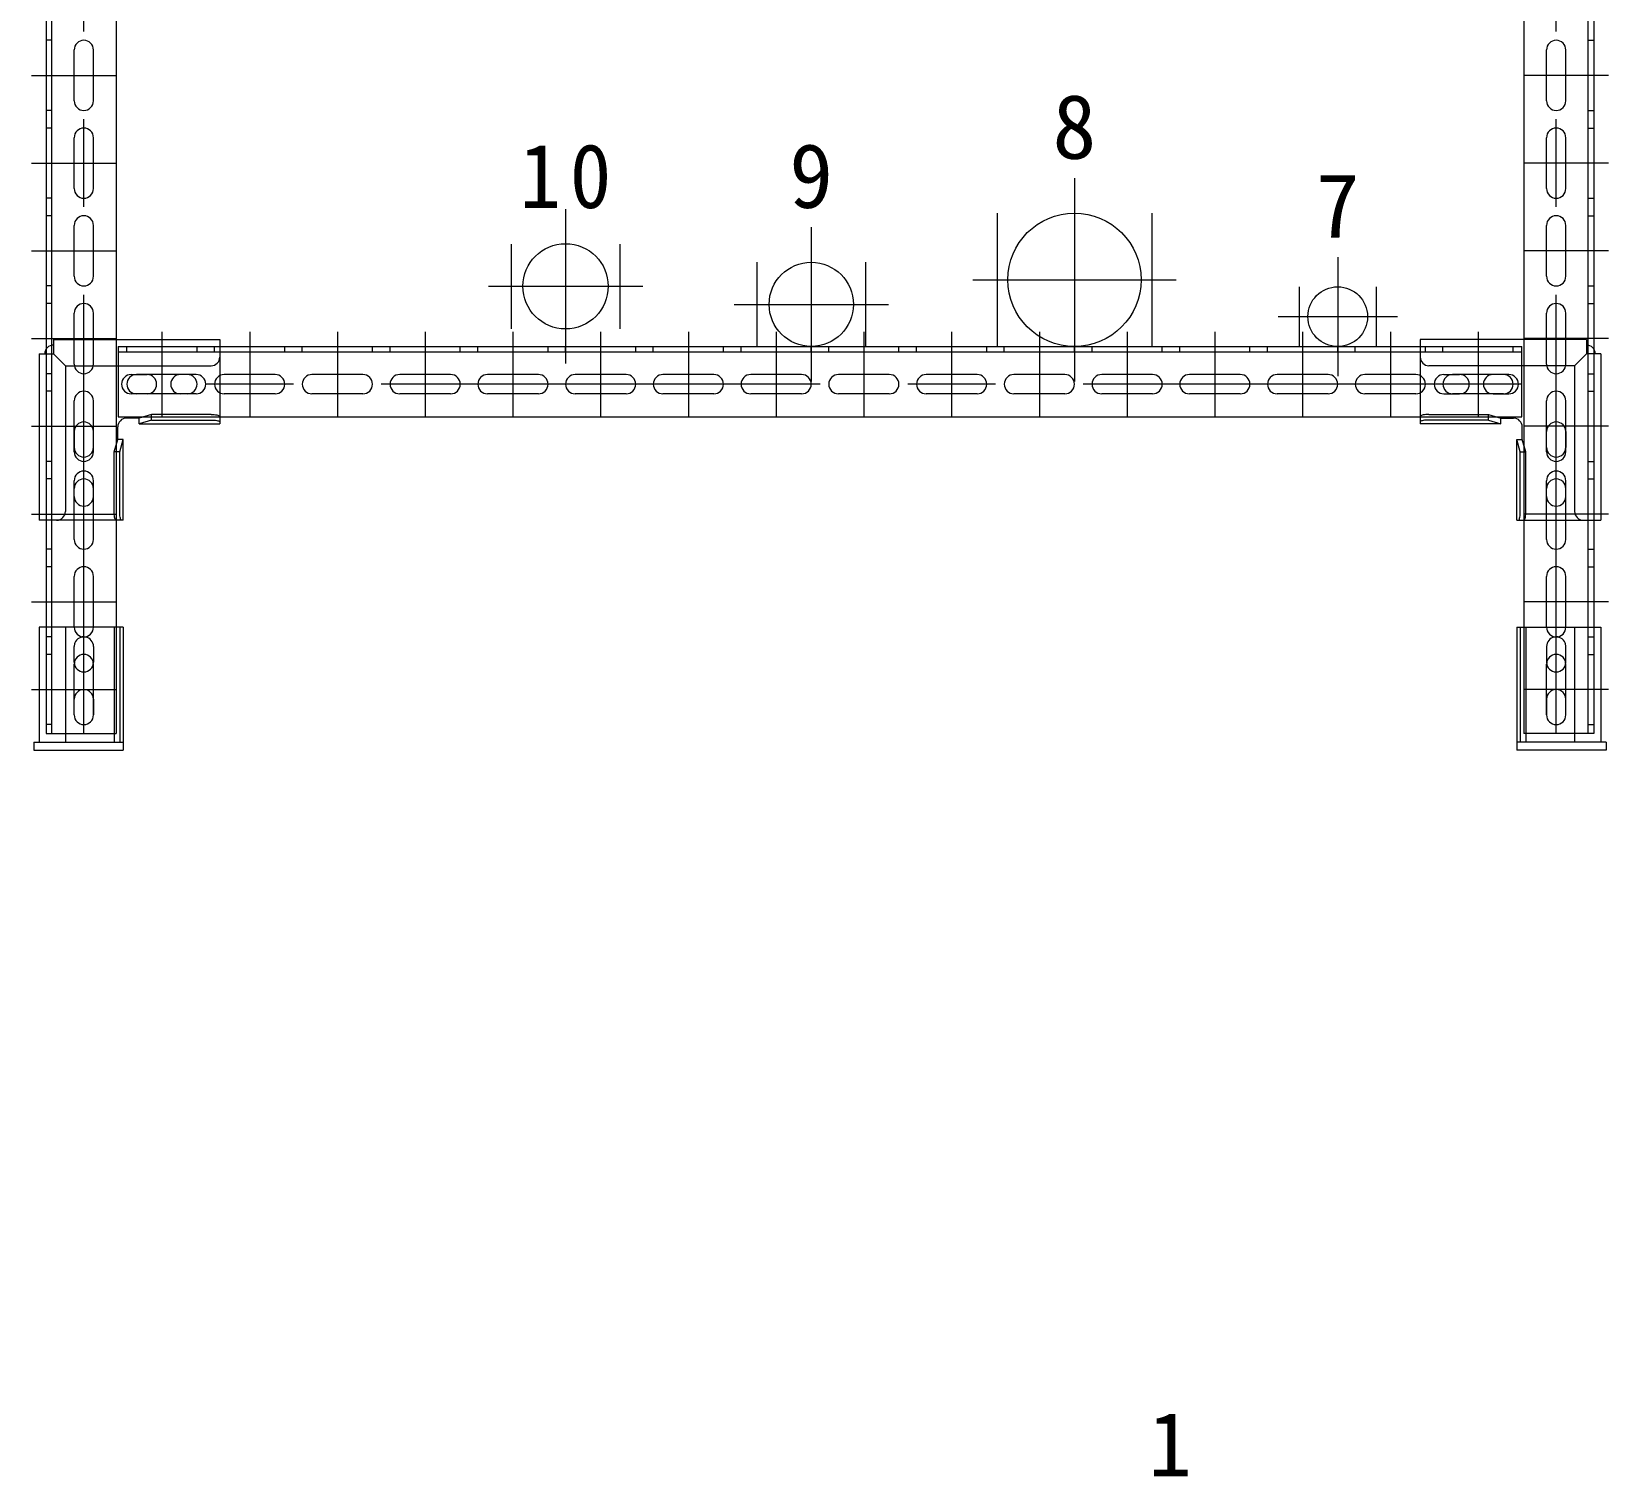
# Model space of a CAD drawing. Units: millimetres at full size, sheet at 1:50. Extents: x -29943 to 12787, y -4404 to 10657.
# Drawn here: x -1736 to -838, y 236 to 1060 of the extents above; entities that cross this region are included whole.
import ezdxf
from ezdxf.enums import TextEntityAlignment as Align

# ---------------------------------------------------------------- set-up
doc = ezdxf.new("R2010")
doc.units = ezdxf.units.MM
doc.header["$LTSCALE"] = 50
doc.linetypes.add('CHAIN1', pattern=[8, 5, -1, 1, -1])
for name, color, linetype, lineweight in [('0-0_マルチ横', 3, 'Continuous', 9), ('0-1_接続金具', 7, 'Continuous', 18), ('0-3_マルチ縦', 3, 'Continuous', 9), ('0-F_文字', 7, 'Continuous', 9), ('1-6_7\u3000LPG供給配管', 3, 'Continuous', 9), ('1-7_8\u3000脱水ろ液移送配管', 7, 'Continuous', 9), ('1-8_9\u3000ろ布洗浄水移送配管', 7, 'Continuous', 9), ('1-9_10\u3000スチームドレン配管', 7, 'Continuous', 9)]:
    doc.layers.add(name, color=color, linetype=linetype, lineweight=lineweight)
doc.styles.add('ＭＳ ゴシック', font='')
doc.styles.get('ＭＳ ゴシック').set_extended_font_data('MS Gothic')

msp = doc.modelspace()

# ---------------------------------------------------------------- linework, layer by layer
at = {"layer": '0-0_マルチ横', "color": 4, "linetype": 'CHAIN1'}
for p, q in [((-1662.07, 888.76), (-1662.07, 840.46)), ((-1612.07, 888.76), (-1612.07, 840.46)), ((-1562.07, 888.76), (-1562.07, 840.46)), ((-1512.07, 888.76), (-1512.07, 840.46)), ((-1462.07, 888.76), (-1462.07, 840.46)), ((-1412.07, 888.76), (-1412.07, 840.46)), ((-1362.07, 888.76), (-1362.07, 840.46)), ((-1312.07, 888.76), (-1312.07, 840.46)), ((-1262.07, 888.76), (-1262.07, 840.46)), ((-1212.07, 888.76), (-1212.07, 840.46)), ((-1162.07, 888.76), (-1162.07, 840.46)), ((-1112.07, 888.76), (-1112.07, 840.46)), ((-1062.07, 888.76), (-1062.07, 840.46)), ((-1012.07, 888.76), (-1012.07, 840.46)), ((-962.07, 888.76), (-962.07, 840.46)), ((-912.07, 888.76), (-912.07, 840.46)), ((-887.07, 858.96), (-1687.07, 858.96))]:
    msp.add_line(p, q, dxfattribs=at)
at = {"layer": '0-0_マルチ横'}
for p, q in [((-1687.07, 880.46), (-1687.07, 840.46)), ((-1687.07, 880.46), (-887.07, 880.46)), ((-887.07, 877.26), (-1687.07, 877.26)), ((-1682.07, 877.26), (-1682.07, 880.46)), ((-1642.07, 877.26), (-1642.07, 880.46)), ((-1632.07, 877.26), (-1632.07, 880.46)), ((-1592.07, 877.26), (-1592.07, 880.46)), ((-1582.07, 877.26), (-1582.07, 880.46)), ((-1542.07, 877.26), (-1542.07, 880.46)), ((-1532.07, 877.26), (-1532.07, 880.46)), ((-1492.07, 877.26), (-1492.07, 880.46)), ((-1482.07, 877.26), (-1482.07, 880.46)), ((-1442.07, 877.26), (-1442.07, 880.46)), ((-1432.07, 877.26), (-1432.07, 880.46)), ((-1392.07, 877.26), (-1392.07, 880.46)), ((-1382.07, 877.26), (-1382.07, 880.46)), ((-1342.07, 877.26), (-1342.07, 880.46)), ((-1332.07, 877.26), (-1332.07, 880.46)), ((-1292.07, 877.26), (-1292.07, 880.46)), ((-1282.07, 877.26), (-1282.07, 880.46)), ((-1242.07, 877.26), (-1242.07, 880.46)), ((-1232.07, 877.26), (-1232.07, 880.46)), ((-1192.07, 877.26), (-1192.07, 880.46)), ((-1182.07, 877.26), (-1182.07, 880.46)), ((-1142.07, 877.26), (-1142.07, 880.46)), ((-1132.07, 877.26), (-1132.07, 880.46)), ((-1092.07, 877.26), (-1092.07, 880.46)), ((-1082.07, 877.26), (-1082.07, 880.46)), ((-1042.07, 877.26), (-1042.07, 880.46)), ((-1032.07, 877.26), (-1032.07, 880.46)), ((-992.07, 877.26), (-992.07, 880.46)), ((-982.07, 877.26), (-982.07, 880.46)), ((-942.07, 877.26), (-942.07, 880.46)), ((-932.07, 877.26), (-932.07, 880.46)), ((-892.07, 877.26), (-892.07, 880.46)), ((-887.07, 840.46), (-887.07, 880.46)), ((-1647.57, 864.46), (-1676.57, 864.46)), ((-1597.57, 864.46), (-1626.57, 864.46)), ((-1547.57, 864.46), (-1576.57, 864.46)), ((-1497.57, 864.46), (-1526.57, 864.46)), ((-1447.57, 864.46), (-1476.57, 864.46)), ((-1397.57, 864.46), (-1426.57, 864.46)), ((-1347.57, 864.46), (-1376.57, 864.46)), ((-1297.57, 864.46), (-1326.57, 864.46)), ((-1247.57, 864.46), (-1276.57, 864.46)), ((-1197.57, 864.46), (-1226.57, 864.46)), ((-1147.57, 864.46), (-1176.57, 864.46)), ((-1097.57, 864.46), (-1126.57, 864.46)), ((-1047.57, 864.46), (-1076.57, 864.46)), ((-997.57, 864.46), (-1026.57, 864.46)), ((-947.57, 864.46), (-976.57, 864.46)), ((-897.57, 864.46), (-926.57, 864.46)), ((-1647.57, 853.46), (-1676.57, 853.46)), ((-1597.57, 853.46), (-1626.57, 853.46)), ((-1547.57, 853.46), (-1576.57, 853.46)), ((-1497.57, 853.46), (-1526.57, 853.46)), ((-1447.57, 853.46), (-1476.57, 853.46)), ((-1397.57, 853.46), (-1426.57, 853.46)), ((-1347.57, 853.46), (-1376.57, 853.46)), ((-1297.57, 853.46), (-1326.57, 853.46)), ((-1247.57, 853.46), (-1276.57, 853.46)), ((-1197.57, 853.46), (-1226.57, 853.46)), ((-1147.57, 853.46), (-1176.57, 853.46)), ((-1097.57, 853.46), (-1126.57, 853.46)), ((-1047.57, 853.46), (-1076.57, 853.46)), ((-997.57, 853.46), (-1026.57, 853.46)), ((-947.57, 853.46), (-976.57, 853.46)), ((-897.57, 853.46), (-926.57, 853.46)), ((-1687.07, 840.46), (-887.07, 840.46))]:
    msp.add_line(p, q, dxfattribs=at)
for centre, start, end in [((-1676.57, 858.96), 90, 270), ((-1647.57, 858.96), 270, 90), ((-1626.57, 858.96), 90, 270), ((-1597.57, 858.96), 270, 90), ((-1576.57, 858.96), 90, 270), ((-1547.57, 858.96), 270, 90), ((-1526.57, 858.96), 90, 270), ((-1497.57, 858.96), 270, 90), ((-1476.57, 858.96), 90, 270), ((-1447.57, 858.96), 270, 90), ((-1426.57, 858.96), 90, 270), ((-1397.57, 858.96), 270, 90), ((-1376.57, 858.96), 90, 270), ((-1347.57, 858.96), 270, 90), ((-1326.57, 858.96), 90, 270), ((-1297.57, 858.96), 270, 90), ((-1276.57, 858.96), 90, 270), ((-1247.57, 858.96), 270, 90), ((-1226.57, 858.96), 90, 270), ((-1197.57, 858.96), 270, 90), ((-1176.57, 858.96), 90, 270), ((-1147.57, 858.96), 270, 90), ((-1126.57, 858.96), 90, 270), ((-1097.57, 858.96), 270, 90), ((-1076.57, 858.96), 90, 270), ((-1047.57, 858.96), 270, 90), ((-1026.57, 858.96), 90, 270), ((-997.57, 858.96), 270, 90), ((-976.57, 858.96), 90, 270), ((-947.57, 858.96), 270, 90), ((-926.57, 858.96), 90, 270), ((-897.57, 858.96), 270, 90)]:
    msp.add_arc(centre, 5.5, start, end, dxfattribs=at)
at = {"layer": '0-1_接続金具'}
for p, q in [((-1723.82, 884.46), (-1629.07, 884.46)), ((-1723.82, 884.46), (-1723.82, 876.21)), ((-1629.07, 884.46), (-1629.07, 836.46)), ((-850.32, 884.46), (-945.07, 884.46)), ((-945.07, 884.46), (-945.07, 836.46)), ((-850.32, 884.46), (-850.32, 876.21)), ((-1732.07, 876.21), (-1732.07, 781.46)), ((-1732.07, 876.21), (-1723.82, 876.21)), ((-1723.82, 876.21), (-1717.07, 869.46)), ((-850.32, 876.21), (-857.07, 869.46)), ((-842.07, 876.21), (-850.32, 876.21)), ((-842.07, 876.21), (-842.07, 781.46)), ((-1717.07, 869.46), (-1717.07, 786.46)), ((-1717.07, 869.46), (-1634.07, 869.46)), ((-1679.57, 864.46), (-1670.57, 864.46)), ((-1642.57, 864.46), (-1651.57, 864.46)), ((-857.07, 869.46), (-940.07, 869.46)), ((-931.57, 864.46), (-922.57, 864.46)), ((-894.57, 864.46), (-903.57, 864.46)), ((-857.07, 869.46), (-857.07, 786.46)), ((-1670.57, 853.46), (-1679.57, 853.46)), ((-1642.57, 853.46), (-1651.57, 853.46)), ((-931.57, 853.46), (-922.57, 853.46)), ((-903.57, 853.46), (-894.57, 853.46)), ((-1675.07, 839.62), (-1682.22, 839.62)), ((-1668, 841.67), (-1675.07, 839.62)), ((-1675.07, 836.46), (-1675.07, 839.62)), ((-1668, 838.52), (-1675.07, 836.46)), ((-1675.07, 836.46), (-1629.07, 836.46)), ((-1668, 838.52), (-1668, 841.67)), ((-1634.07, 841.67), (-1668, 841.67)), ((-1668, 838.52), (-1634.07, 838.52)), ((-899.07, 836.46), (-945.07, 836.46)), ((-940.07, 841.67), (-906.14, 841.67)), ((-906.14, 838.52), (-940.07, 838.52)), ((-906.14, 841.67), (-899.07, 839.62)), ((-906.14, 838.52), (-906.14, 841.67)), ((-906.14, 838.52), (-899.07, 836.46)), ((-899.07, 839.62), (-891.92, 839.62)), ((-899.07, 836.46), (-899.07, 839.62)), ((-1712.07, 831.96), (-1712.07, 822.96)), ((-1701.07, 822.96), (-1701.07, 831.96)), ((-1689.28, 820.39), (-1687.22, 827.46)), ((-1687.22, 827.46), (-1687.22, 834.62)), ((-1684.07, 827.46), (-1687.22, 827.46)), ((-1686.13, 820.39), (-1684.07, 827.46)), ((-1684.07, 781.46), (-1684.07, 827.46)), ((-888.01, 820.39), (-890.07, 827.46)), ((-890.07, 781.46), (-890.07, 827.46)), ((-890.07, 827.46), (-886.92, 827.46)), ((-886.92, 827.46), (-886.92, 834.62)), ((-884.86, 820.39), (-886.92, 827.46)), ((-873.07, 822.96), (-873.07, 831.96)), ((-862.07, 831.96), (-862.07, 822.96)), ((-1686.13, 820.39), (-1689.28, 820.39)), ((-1689.28, 786.46), (-1689.28, 820.39)), ((-1686.13, 786.46), (-1686.13, 820.39)), ((-888.01, 820.39), (-884.86, 820.39)), ((-888.01, 786.46), (-888.01, 820.39)), ((-884.86, 786.46), (-884.86, 820.39)), ((-1712.07, 794.96), (-1712.07, 803.96)), ((-1701.07, 794.96), (-1701.07, 803.96)), ((-873.07, 794.96), (-873.07, 803.96)), ((-862.07, 794.96), (-862.07, 803.96)), ((-1684.07, 781.46), (-1732.07, 781.46)), ((-890.07, 781.46), (-842.07, 781.46)), ((-1684.07, 720.46), (-1732.07, 720.46)), ((-1732.07, 720.46), (-1732.07, 654.96)), ((-1717.07, 720.46), (-1717.07, 654.96)), ((-1689.24, 720.46), (-1689.24, 654.96)), ((-1686.09, 720.46), (-1686.09, 654.96)), ((-1684.07, 720.46), (-1684.07, 650.46)), ((-890.07, 720.46), (-842.07, 720.46)), ((-890.07, 720.46), (-890.07, 650.46)), ((-888.05, 720.46), (-888.05, 654.96)), ((-884.9, 720.46), (-884.9, 654.96)), ((-857.07, 720.46), (-857.07, 654.96)), ((-842.07, 720.46), (-842.07, 654.96)), ((-1712.07, 700.46), (-1712.07, 709.46)), ((-1701.07, 709.46), (-1701.07, 700.46)), ((-873.07, 709.46), (-873.07, 700.46)), ((-862.07, 700.46), (-862.07, 709.46)), ((-1712.07, 670.46), (-1712.07, 679.46)), ((-1701.07, 679.46), (-1701.07, 670.46)), ((-873.07, 679.46), (-873.07, 670.46)), ((-862.07, 670.46), (-862.07, 679.46)), ((-1735.07, 654.96), (-1684.07, 654.96)), ((-1735.07, 654.96), (-1735.07, 650.46)), ((-1735.07, 650.46), (-1684.07, 650.46)), ((-839.07, 654.96), (-890.07, 654.96)), ((-839.07, 650.46), (-890.07, 650.46)), ((-839.07, 654.96), (-839.07, 650.46))]:
    msp.add_line(p, q, dxfattribs=at)
for points in [[(-1634.07, 841.67), (-1633.2, 841.66), (-1632.36, 841.61), (-1631.57, 841.54), (-1630.86, 841.43), (-1630.24, 841.31), (-1629.74, 841.16), (-1629.37, 841), (-1629.15, 840.82), (-1629.07, 840.64)], [(-1634.07, 838.52), (-1633.2, 838.51), (-1632.36, 838.46), (-1631.57, 838.38), (-1630.86, 838.28), (-1630.24, 838.15), (-1629.74, 838.01), (-1629.37, 837.84), (-1629.15, 837.67), (-1629.07, 837.49)], [(-940.07, 841.67), (-940.94, 841.66), (-941.78, 841.61), (-942.57, 841.54), (-943.29, 841.43), (-943.9, 841.31), (-944.4, 841.16), (-944.77, 841), (-945, 840.82), (-945.07, 840.64)], [(-940.07, 838.52), (-940.94, 838.51), (-941.78, 838.46), (-942.57, 838.38), (-943.29, 838.28), (-943.9, 838.15), (-944.4, 838.01), (-944.77, 837.84), (-945, 837.67), (-945.07, 837.49)], [(-1688.25, 781.46), (-1688.43, 781.54), (-1688.6, 781.77), (-1688.77, 782.13), (-1688.91, 782.63), (-1689.04, 783.25), (-1689.14, 783.96), (-1689.22, 784.75), (-1689.26, 785.6), (-1689.28, 786.46)], [(-1685.1, 781.46), (-1685.28, 781.54), (-1685.45, 781.77), (-1685.61, 782.13), (-1685.76, 782.63), (-1685.89, 783.25), (-1685.99, 783.96), (-1686.07, 784.75), (-1686.11, 785.6), (-1686.13, 786.46)], [(-889.04, 781.46), (-888.86, 781.54), (-888.69, 781.77), (-888.53, 782.13), (-888.38, 782.63), (-888.26, 783.25), (-888.15, 783.96), (-888.08, 784.75), (-888.03, 785.6), (-888.01, 786.46)], [(-885.89, 781.46), (-885.71, 781.54), (-885.54, 781.77), (-885.38, 782.13), (-885.23, 782.63), (-885.1, 783.25), (-885, 783.96), (-884.92, 784.75), (-884.88, 785.6), (-884.86, 786.46)]]:
    msp.add_lwpolyline(points, dxfattribs=at)
for centre, radius, start, end in [((-1723.82, 876.21), 5.05, 90, 180), ((-850.32, 876.21), 5.05, 0, 90), ((-1634.07, 874.46), 5, 270, 0), ((-940.07, 874.46), 5, 180, 270), ((-1679.57, 858.96), 5.5, 90, 270), ((-1670.57, 858.96), 5.5, 270, 90), ((-1651.57, 858.96), 5.5, 90, 270), ((-1642.57, 858.96), 5.5, 270, 90), ((-931.57, 858.96), 5.5, 90, 270), ((-922.57, 858.96), 5.5, 270, 90), ((-903.57, 858.96), 5.5, 90, 270), ((-894.57, 858.96), 5.5, 270, 90), ((-1706.57, 831.96), 5.5, 0, 180), ((-1682.22, 834.62), 5, 90, 180), ((-891.92, 834.62), 5, 0, 90), ((-867.57, 831.96), 5.5, 0, 180), ((-1706.57, 822.96), 5.5, 180, 0), ((-867.57, 822.96), 5.5, 180, 0), ((-1706.57, 803.96), 5.5, 0, 180), ((-867.57, 803.96), 5.5, 0, 180), ((-1706.57, 794.96), 5.5, 180, 0), ((-867.57, 794.96), 5.5, 180, 0), ((-1722.07, 786.46), 5, 270, 0), ((-852.07, 786.46), 5, 180, 270), ((-1706.57, 709.46), 5.5, 158.00054, 180), ((-1706.57, 709.46), 5.5, 0, 158.00054), ((-867.57, 709.46), 5.5, 21.99946, 180), ((-867.57, 709.46), 5.5, 0, 21.99946), ((-1706.57, 700.46), 5.5, 180, 0), ((-867.57, 700.46), 5.5, 180, 0), ((-1706.57, 679.46), 5.5, 0, 180), ((-867.57, 679.46), 5.5, 0, 180), ((-1706.57, 670.46), 5.5, 180, 0), ((-867.57, 670.46), 5.5, 180, 0)]:
    msp.add_arc(centre, radius, start, end, dxfattribs=at)
at = {"layer": '0-3_マルチ縦', "color": 4, "linetype": 'CHAIN1'}
for p, q in [((-1706.57, 659.96), (-1706.57, 1659.96)), ((-867.57, 659.96), (-867.57, 1659.96)), ((-1736.37, 1034.96), (-1688.07, 1034.96)), ((-837.78, 1034.96), (-886.07, 1034.96)), ((-1736.37, 984.96), (-1688.07, 984.96)), ((-837.78, 984.96), (-886.07, 984.96)), ((-1736.37, 934.96), (-1688.07, 934.96)), ((-837.78, 934.96), (-886.07, 934.96)), ((-1736.37, 884.96), (-1688.07, 884.96)), ((-837.78, 884.96), (-886.07, 884.96)), ((-1736.37, 834.96), (-1688.07, 834.96)), ((-837.78, 834.96), (-886.07, 834.96)), ((-1736.37, 784.96), (-1688.07, 784.96)), ((-837.78, 784.96), (-886.07, 784.96)), ((-1736.37, 734.96), (-1688.07, 734.96)), ((-837.78, 734.96), (-886.07, 734.96)), ((-1736.37, 684.96), (-1688.07, 684.96)), ((-837.78, 684.96), (-886.07, 684.96))]:
    msp.add_line(p, q, dxfattribs=at)
at = {"layer": '0-3_マルチ縦'}
for p, q in [((-1728.07, 1609.96), (-1728.07, 659.96)), ((-1724.87, 659.96), (-1724.87, 1609.96)), ((-1688.07, 1609.96), (-1688.07, 659.96)), ((-886.07, 1609.96), (-886.07, 659.96)), ((-849.27, 659.96), (-849.27, 1609.96)), ((-846.07, 1609.96), (-846.07, 659.96)), ((-1724.87, 1054.96), (-1728.07, 1054.96)), ((-849.27, 1054.96), (-846.07, 1054.96)), ((-1712.07, 1020.46), (-1712.07, 1049.46)), ((-1701.07, 1020.46), (-1701.07, 1049.46)), ((-873.07, 1020.46), (-873.07, 1049.46)), ((-862.07, 1020.46), (-862.07, 1049.46)), ((-1724.87, 1014.96), (-1728.07, 1014.96)), ((-849.27, 1014.96), (-846.07, 1014.96)), ((-1724.87, 1004.96), (-1728.07, 1004.96)), ((-1712.07, 970.46), (-1712.07, 999.46)), ((-1701.07, 970.46), (-1701.07, 999.46)), ((-873.07, 970.46), (-873.07, 999.46)), ((-862.07, 970.46), (-862.07, 999.46)), ((-849.27, 1004.96), (-846.07, 1004.96)), ((-1724.87, 964.96), (-1728.07, 964.96)), ((-849.27, 964.96), (-846.07, 964.96)), ((-1724.87, 954.96), (-1728.07, 954.96)), ((-849.27, 954.96), (-846.07, 954.96)), ((-1712.07, 920.46), (-1712.07, 949.46)), ((-1701.07, 920.46), (-1701.07, 949.46)), ((-873.07, 920.46), (-873.07, 949.46)), ((-862.07, 920.46), (-862.07, 949.46)), ((-1724.87, 914.96), (-1728.07, 914.96)), ((-849.27, 914.96), (-846.07, 914.96)), ((-1724.87, 904.96), (-1728.07, 904.96)), ((-1712.07, 870.46), (-1712.07, 899.46)), ((-1701.07, 870.46), (-1701.07, 899.46)), ((-873.07, 870.46), (-873.07, 899.46)), ((-862.07, 870.46), (-862.07, 899.46)), ((-849.27, 904.96), (-846.07, 904.96)), ((-1724.87, 864.96), (-1728.07, 864.96)), ((-849.27, 864.96), (-846.07, 864.96)), ((-1724.87, 854.96), (-1728.07, 854.96)), ((-849.27, 854.96), (-846.07, 854.96)), ((-1712.07, 820.46), (-1712.07, 849.46)), ((-1701.07, 820.46), (-1701.07, 849.46)), ((-873.07, 820.46), (-873.07, 849.46)), ((-862.07, 820.46), (-862.07, 849.46)), ((-1724.87, 814.96), (-1728.07, 814.96)), ((-849.27, 814.96), (-846.07, 814.96)), ((-1724.87, 804.96), (-1728.07, 804.96)), ((-849.27, 804.96), (-846.07, 804.96)), ((-1712.07, 770.46), (-1712.07, 799.46)), ((-1701.07, 770.46), (-1701.07, 799.46)), ((-873.07, 770.46), (-873.07, 799.46)), ((-862.07, 770.46), (-862.07, 799.46)), ((-1724.87, 764.96), (-1728.07, 764.96)), ((-849.27, 764.96), (-846.07, 764.96)), ((-1724.87, 754.96), (-1728.07, 754.96)), ((-849.27, 754.96), (-846.07, 754.96)), ((-1712.07, 720.46), (-1712.07, 749.46)), ((-1701.07, 720.46), (-1701.07, 749.46)), ((-873.07, 720.46), (-873.07, 749.46)), ((-862.07, 720.46), (-862.07, 749.46)), ((-1724.87, 714.96), (-1728.07, 714.96)), ((-849.27, 714.96), (-846.07, 714.96)), ((-1724.87, 704.96), (-1728.07, 704.96)), ((-849.27, 704.96), (-846.07, 704.96)), ((-1712.07, 670.46), (-1712.07, 699.46)), ((-1701.07, 670.46), (-1701.07, 699.46)), ((-873.07, 670.46), (-873.07, 699.46)), ((-862.07, 670.46), (-862.07, 699.46)), ((-1724.87, 664.96), (-1728.07, 664.96)), ((-849.27, 664.96), (-846.07, 664.96)), ((-1728.07, 659.96), (-1688.07, 659.96)), ((-846.07, 659.96), (-886.07, 659.96))]:
    msp.add_line(p, q, dxfattribs=at)
for centre, start, end in [((-1706.57, 1049.46), 0, 180), ((-867.57, 1049.46), 0, 180), ((-1706.57, 1020.46), 180, 0), ((-867.57, 1020.46), 180, 0), ((-1706.57, 999.46), 0, 180), ((-867.57, 999.46), 0, 180), ((-1706.57, 970.46), 180, 0), ((-867.57, 970.46), 180, 0), ((-1706.57, 949.46), 0, 180), ((-867.57, 949.46), 0, 180), ((-1706.57, 920.46), 180, 0), ((-867.57, 920.46), 180, 0), ((-1706.57, 899.46), 0, 180), ((-867.57, 899.46), 0, 180), ((-1706.57, 870.46), 180, 0), ((-867.57, 870.46), 180, 0), ((-1706.57, 849.46), 0, 180), ((-867.57, 849.46), 0, 180), ((-1706.57, 820.46), 180, 0), ((-867.57, 820.46), 180, 0), ((-1706.57, 799.46), 0, 180), ((-867.57, 799.46), 0, 180), ((-1706.57, 770.46), 180, 0), ((-867.57, 770.46), 180, 0), ((-1706.57, 749.46), 0, 180), ((-867.57, 749.46), 0, 180), ((-1706.57, 720.46), 180, 0), ((-867.57, 720.46), 180, 0), ((-1706.57, 699.46), 0, 180), ((-867.57, 699.46), 0, 180), ((-1706.57, 670.46), 180, 0), ((-867.57, 670.46), 180, 0)]:
    msp.add_arc(centre, 5.5, start, end, dxfattribs=at)
at = {"layer": '1-6_7\u3000LPG供給配管', "color": 4, "linetype": 'CHAIN1'}
for p, q in [((-992.07, 931.46), (-992.07, 863.46)), ((-1026.07, 897.46), (-958.07, 897.46))]:
    msp.add_line(p, q, dxfattribs=at)
at = {"layer": '1-6_7\u3000LPG供給配管', "color": 7}
for p, q in [((-1014.07, 914.46), (-1014.07, 880.46)), ((-970.07, 914.46), (-970.07, 880.46))]:
    msp.add_line(p, q, dxfattribs=at)
at = {"layer": '1-6_7\u3000LPG供給配管'}
msp.add_circle((-992.07, 897.46), 17, dxfattribs=at)
at = {"layer": '1-7_8\u3000脱水ろ液移送配管', "color": 4, "linetype": 'CHAIN1'}
for p, q in [((-1142.07, 976.46), (-1142.07, 860.46)), ((-1200.07, 918.46), (-1084.07, 918.46))]:
    msp.add_line(p, q, dxfattribs=at)
at = {"layer": '1-7_8\u3000脱水ろ液移送配管'}
for p, q in [((-1186.07, 956.46), (-1186.07, 880.46)), ((-1098.07, 956.46), (-1098.07, 880.46))]:
    msp.add_line(p, q, dxfattribs=at)
at = {"layer": '1-7_8\u3000脱水ろ液移送配管', "color": 3}
msp.add_circle((-1142.07, 918.46), 38, dxfattribs=at)
at = {"layer": '1-8_9\u3000ろ布洗浄水移送配管', "color": 4, "linetype": 'CHAIN1'}
for p, q in [((-1292.07, 948.46), (-1292.07, 860.46)), ((-1336.07, 904.46), (-1248.07, 904.46))]:
    msp.add_line(p, q, dxfattribs=at)
at = {"layer": '1-8_9\u3000ろ布洗浄水移送配管'}
for p, q in [((-1323.07, 928.46), (-1323.07, 880.46)), ((-1261.07, 928.46), (-1261.07, 880.46))]:
    msp.add_line(p, q, dxfattribs=at)
at = {"layer": '1-8_9\u3000ろ布洗浄水移送配管', "color": 3}
msp.add_circle((-1292.07, 904.46), 24, dxfattribs=at)
at = {"layer": '1-9_10\u3000スチームドレン配管', "color": 4, "linetype": 'CHAIN1'}
for p, q in [((-1432.07, 958.76), (-1432.07, 870.76)), ((-1476.07, 914.76), (-1388.07, 914.76))]:
    msp.add_line(p, q, dxfattribs=at)
at = {"layer": '1-9_10\u3000スチームドレン配管'}
for p, q in [((-1463.07, 938.76), (-1463.07, 890.46)), ((-1401.07, 938.76), (-1401.07, 890.46))]:
    msp.add_line(p, q, dxfattribs=at)
at = {"layer": '1-9_10\u3000スチームドレン配管', "color": 3}
msp.add_circle((-1432.07, 914.76), 24.3, dxfattribs=at)

# ---------------------------------------------------------------- texts
at = {"layer": '0-F_文字', "style": 'ＭＳ ゴシック'}
for s, p in [('8', (-1154.57, 976.46)), ('8', (-1154.57, 976.46)), ('9', (-1304.57, 948.46)), ('9', (-1304.57, 948.46)), ('7', (-1004.57, 931.46)), ('1', (-1100.07, 225.46))]:
    msp.add_text(s, height=36.66, dxfattribs=at).set_placement(p, align=Align.BOTTOM_LEFT)
at = {"layer": '0-F_文字', "insert": (-1458.32, 958.76), "char_height": 36.66, "attachment_point": 7, "style": 'ＭＳ ゴシック'}
msp.add_mtext('\\T1.21;\\W0.95;10', dxfattribs=at)
msp.add_mtext('\\T1.21;\\W0.95;10', dxfattribs=at)

doc.saveas('drawing.dxf')
